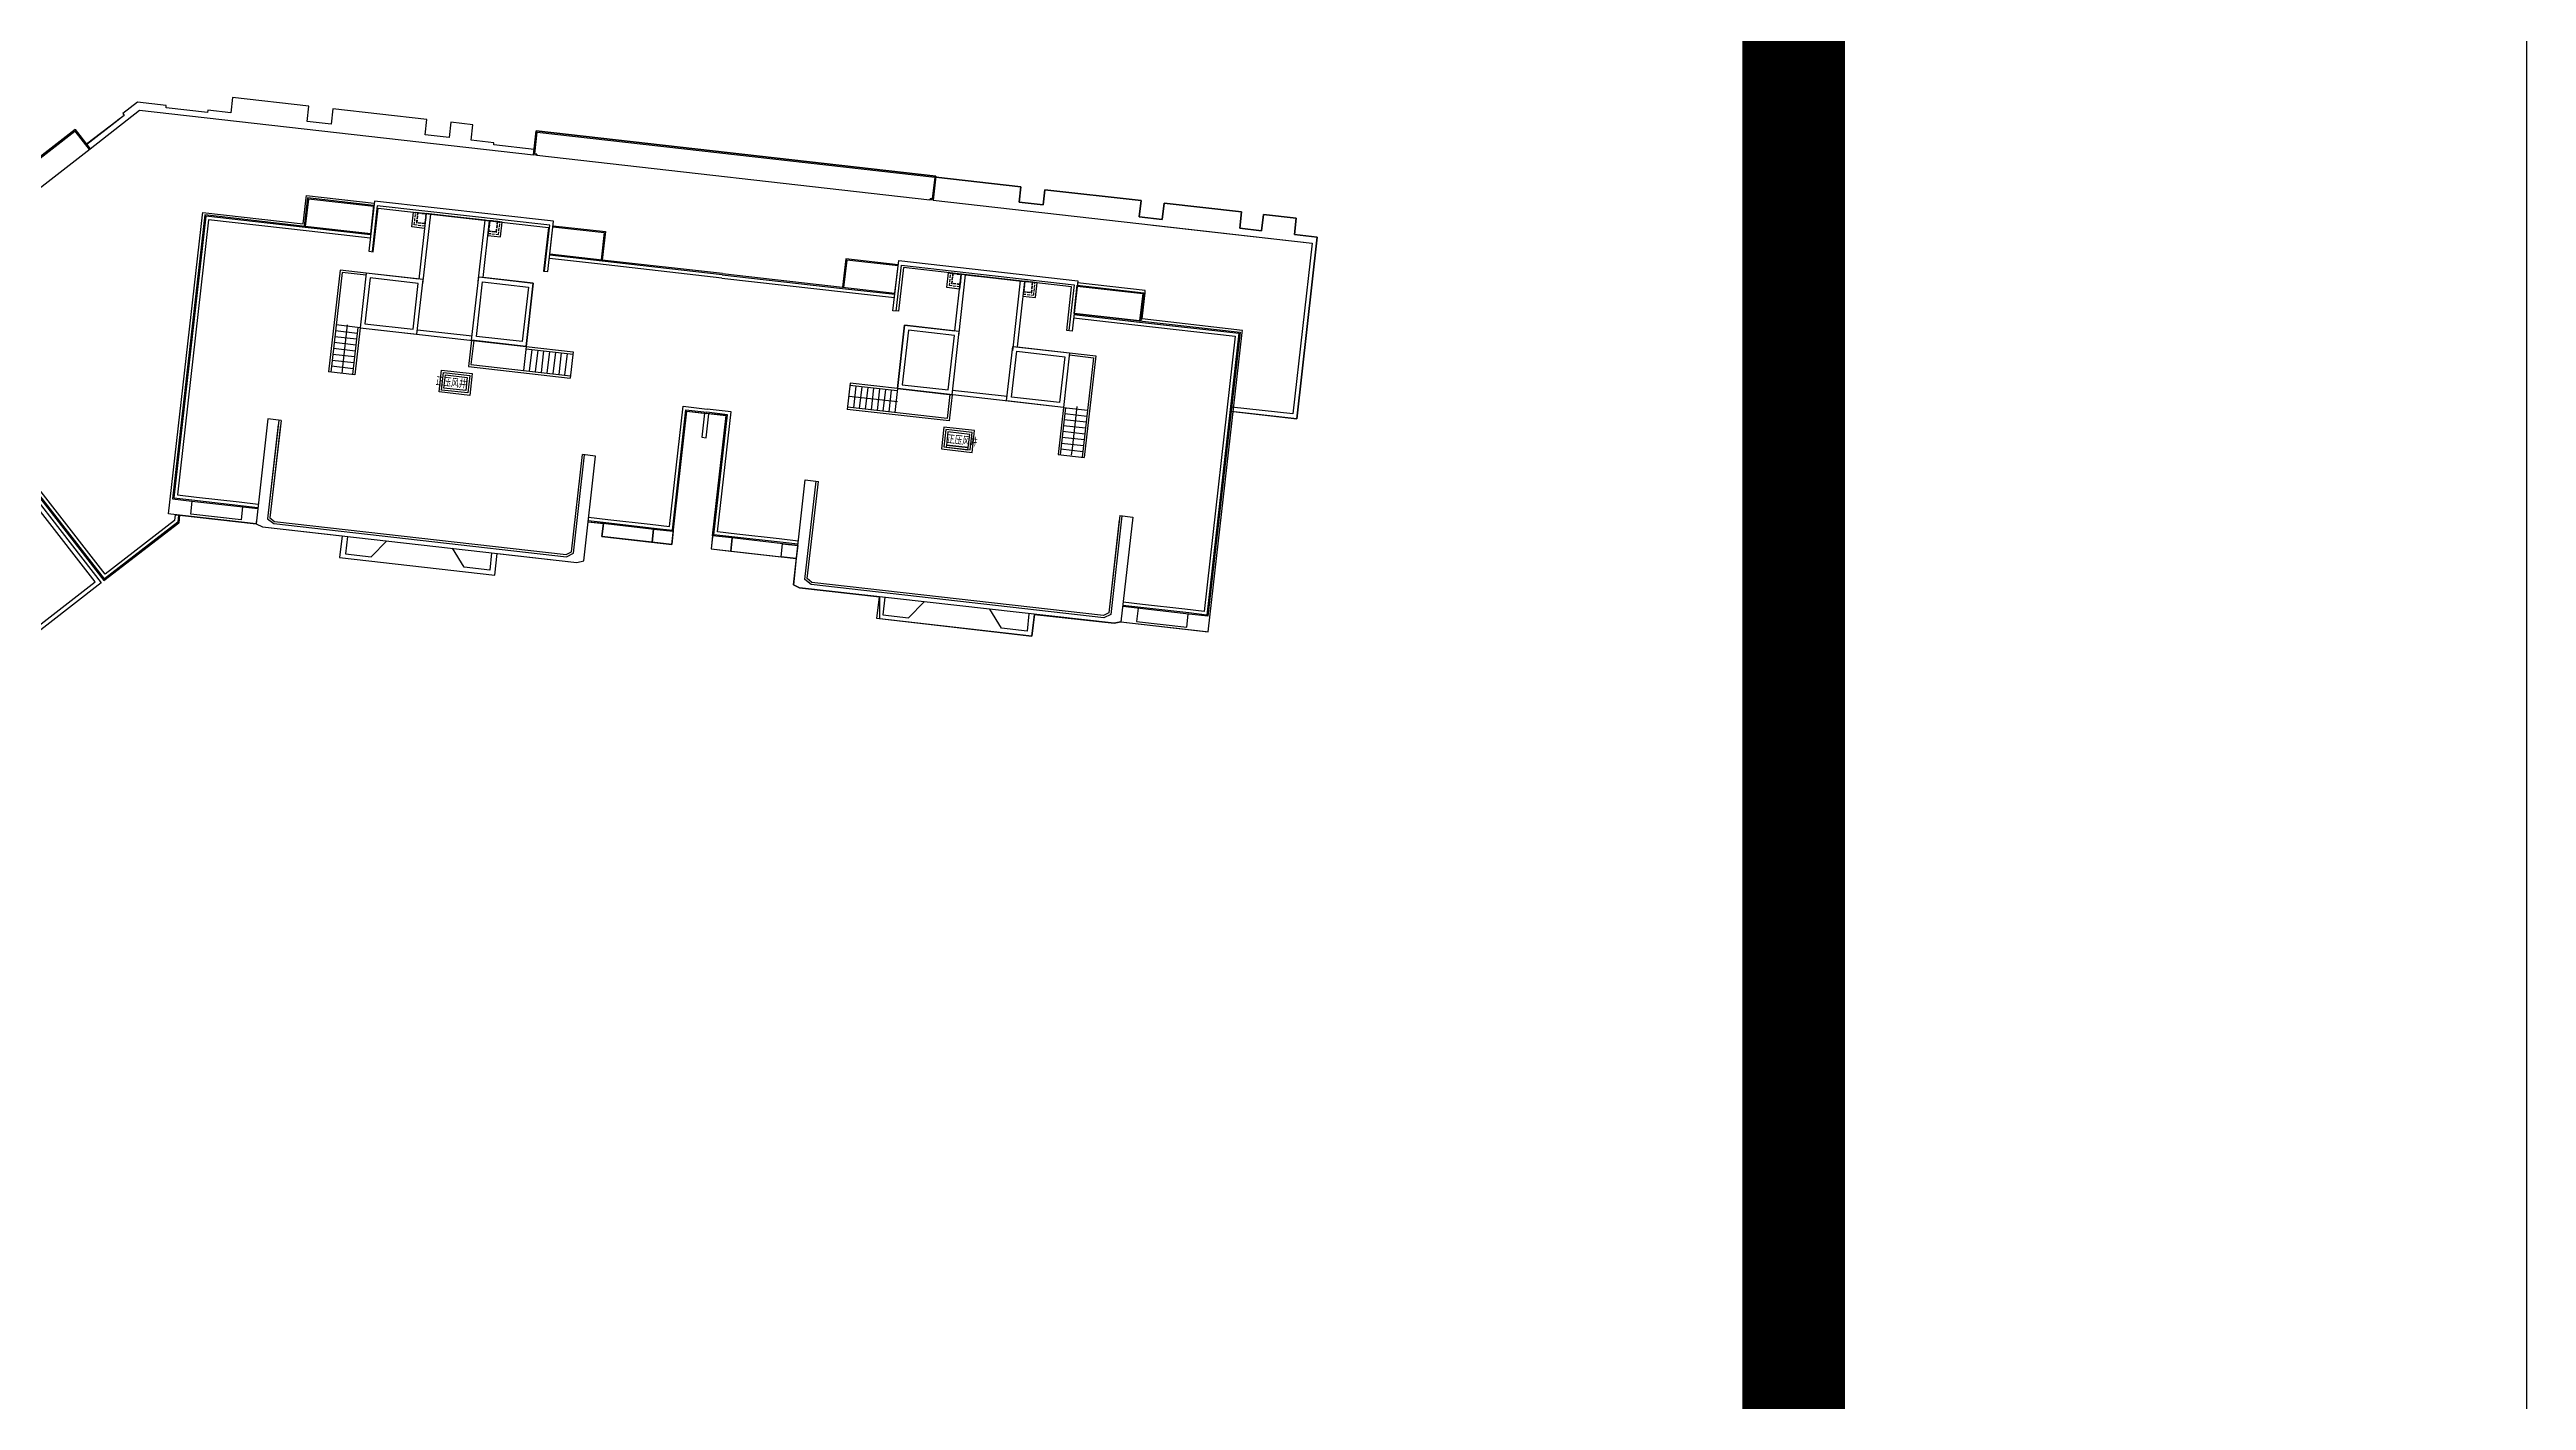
# Model space of a CAD drawing. Extents: x -59851 to 653804, y -249523 to 437614.
# Drawn here: x 648707 to 653777, y 407695 to 410461 of the extents above; entities that cross this region are included whole.
import ezdxf
from ezdxf.enums import TextEntityAlignment as Align

# ---------------------------------------------------------------- set-up
doc = ezdxf.new("R2010")
doc.units = 0
doc.header["$LTSCALE"] = 1000
doc.header["$MEASUREMENT"] = 0
doc.linetypes.add('2015G34小桃园地块总图20160503$0$DASH', pattern=[0.35, 0.25, -0.1])
for name, color, linetype in [('1#内审修改版_1_1_2236$0$LABEL_PM', 7, 'Continuous'), ('2015G34小桃园地块总图20160503$0$A-烟气道', 105, 'Continuous'), ('LABEL_FIXBOX_PM', 7, 'Continuous'), ('LABEL_TXT_PM', 1, 'Continuous')]:
    doc.layers.add(name, color=color, linetype=linetype)
doc.styles.add('2015G34小桃园地块总图20160503$0$Standard', font='gbenor.shx', dxfattribs={"bigfont": 'gbcbig.shx'})
doc.styles.add('LABEL_TXT_PM', font='pm_njadri_romans1.shx', dxfattribs={"width": 0.7, "bigfont": 'pm_njadri_hztxt.shx'})

# ---------------------------------------------------------------- blocks, each defined once
blk = doc.blocks.new('PMSheet_A1_20150113_5-3892016032414355901')
at = {"layer": 'LABEL_FIXBOX_PM'}
blk.add_lwpolyline([(0, 594), (841, 594), (841, 0), (0, 0)], close=True, dxfattribs=at)
at = {"layer": 'LABEL_FIXBOX_PM', "const_width": 1.4}
blk.add_lwpolyline([(831, 584), (25, 584), (25, 10), (831, 10)], close=True, dxfattribs=at)
at = {"layer": 'LABEL_TXT_PM', "style": 'LABEL_TXT_PM'}
for tag, height, width, p in [('修改图应说明理由', 4.5, 0.7, (788.353, 468.8)), ('出图章签名', 4.5, 0.7, (759.458, 338.088)), ('建设单位_U01', 4.5, 0.7, (800.9, 212.141)), ('建设单位', 4.5, 0.7, (800.9, 210.197)), ('建设单位_D01', 4.5, 0.7, (800.9, 207.403)), ('项目名称_U01', 4.5, 0.7, (800.9, 200.423)), ('项目名称', 4.5, 0.7, (800.9, 198.194)), ('项目名称_D01', 4.5, 0.7, (800.9, 195.297)), ('设计编号', 4.5, 0.6, (780.758, 187.897)), ('分项号', 4.5, 0.6, (820.258, 187.997)), ('项目经理签名', 4.5, 0.7, (810.177, 172.265)), ('项目经理', 4.5, 0.7, (780.258, 171.997)), ('审定签名', 4.5, 0.7, (810.177, 164.165)), ('审定', 4.5, 0.7, (780.258, 163.897)), ('审核签名', 4.5, 0.7, (810.177, 156.265)), ('审核', 4.5, 0.7, (780.258, 155.997)), ('项目负责签名', 4.5, 0.7, (810.177, 148.265)), ('项目负责', 4.5, 0.7, (780.258, 147.997)), ('专业负责签名', 4.5, 0.7, (810.177, 140.265)), ('专业负责', 4.5, 0.7, (780.258, 139.997)), ('校对签名', 4.5, 0.7, (810.177, 132.165)), ('校对', 4.5, 0.7, (780.258, 131.897)), ('设计签名', 4.5, 0.7, (810.177, 124.265)), ('设计', 4.5, 0.7, (780.258, 123.997)), ('绘制签名', 4.5, 0.7, (810.177, 116.165)), ('绘制', 4.5, 0.7, (780.258, 115.897)), ('方案_01签名', 4.5, 0.7, (810.177, 96.165)), ('方案_01', 4.5, 0.7, (780.258, 95.897)), ('方案_02签名', 4.5, 0.7, (810.177, 88.165)), ('方案_02', 4.5, 0.7, (780.258, 87.897)), ('方案_03', 4.5, 0.7, (780.286, 79.897)), ('方案_03签名', 4.5, 0.7, (810.205, 80.165)), ('方案_04签名', 4.5, 0.7, (810.177, 72.165)), ('方案_04', 4.5, 0.7, (780.258, 71.897)), ('图名_U02', 4.5, 0.7, (790.5, 60.2)), ('图名_U01', 4.5, 0.7, (790.5, 54.2)), ('图名', 4.5, 0.7, (790.5, 47.955)), ('图名_D01', 4.5, 0.7, (790.5, 42.4)), ('图名_D02', 4.5, 0.7, (790.5, 37)), ('图档号', 3.5, 0.7, (781.1, 20.953)), ('日期', 3.5, 0.7, (801.067, 20.953)), ('版本号', 3.5, 0.7, (820.267, 20.953)), ('图号', 3.5, 0.7, (760.967, 20.953))]:
    blk.add_attdef(tag, text='', height=height, dxfattribs=dict(at, width=width)).set_placement(p, align=Align.CENTER)
blk = doc.blocks.new('2015G34小桃园地块总图20160503$0$YQD')
at = {"layer": '2015G34小桃园地块总图20160503$0$A-烟气道'}
for points in [[(-148621, -260610), (-148621, -261290), (-149201, -261290), (-149201, -260610)], [(-145721, -260610), (-145721, -261290), (-145141, -261290), (-145141, -260610)], [(-124121, -260610), (-124121, -261290), (-124701, -261290), (-124701, -260610)], [(-121221, -260610), (-121221, -261290), (-120641, -261290), (-120641, -260610)]]:
    blk.add_lwpolyline(points, close=True, dxfattribs=at)
at = {"layer": '2015G34小桃园地块总图20160503$0$A-烟气道', "linetype": '2015G34小桃园地块总图20160503$0$DASH', "ltscale": 0.5}
for points in [[(-148621, -260610), (-148621, -261190), (-149101, -261190), (-149101, -260610)], [(-148621, -260610), (-148621, -261090), (-149001, -261090), (-149001, -260610)], [(-148636, -260625), (-148636, -261075), (-148986, -261075), (-148986, -260625)], [(-145721, -260610), (-145721, -261090), (-145341, -261090), (-145341, -260610)], [(-145721, -260610), (-145721, -261190), (-145241, -261190), (-145241, -260610)], [(-145706, -260625), (-145706, -261075), (-145356, -261075), (-145356, -260625)], [(-124121, -260610), (-124121, -261190), (-124601, -261190), (-124601, -260610)], [(-124121, -260610), (-124121, -261090), (-124501, -261090), (-124501, -260610)], [(-124136, -260625), (-124136, -261075), (-124486, -261075), (-124486, -260625)], [(-121221, -260610), (-121221, -261090), (-120841, -261090), (-120841, -260610)], [(-121221, -260610), (-121221, -261190), (-120741, -261190), (-120741, -260610)], [(-121206, -260625), (-121206, -261075), (-120856, -261075), (-120856, -260625)]]:
    blk.add_lwpolyline(points, close=True, dxfattribs=at)
blk = doc.blocks.new('1#内审修改版_1_1_2236$0$A$C00DD019C')
at = {"color": 0}
blk.add_line((9314.7, 7466.7), (9314.7, 0), dxfattribs=at)
at = {"extrusion": (0.000166392, 0.001468, 0.999999)}
for p, q in [((8296.1, 3930.3, -1.1), (8549.5, 3901.6, -1.1)), ((7004.9, 3858.8, -0.8), (6986.5, 3697, -0.5)), ((7046.5, 3854.1, -0.8), (7004.9, 3858.8, -0.8)), ((7007.9, 3854.9, -0.8), (6990, 3696.6, -0.5)), ((7046.1, 3850.6, -0.8), (7007.9, 3854.9, -0.8)), ((7030, 3739.6, -0.6), (6995.3, 3743.5, -0.6)), ((7031.1, 3748.9, -0.6), (6996.4, 3752.9, -0.6)), ((7032.1, 3758.3, -0.6), (6997.4, 3762.2, -0.6)), ((7036.7, 3767.3, -0.6), (6998.5, 3771.6, -0.6)), ((7033.2, 3767.7, -0.6), (7024.7, 3692.7, -0.5)), ((7036.7, 3767.3, -0.6), (7028.2, 3692.3, -0.5)), ((7213.7, 3747.2, -0.6), (7209, 3705.6, -0.6)), ((7217.2, 3746.8, -0.6), (7212.8, 3708.6, -0.6)), ((7025.8, 3702.1, -0.5), (6991.1, 3706, -0.5)), ((7026.8, 3711.5, -0.6), (6992.1, 3715.4, -0.6)), ((7027.9, 3720.8, -0.6), (6993.2, 3724.8, -0.6)), ((7029, 3730.2, -0.6), (6994.3, 3734.1, -0.6)), ((7209, 3705.6, -0.6), (7370.7, 3687.2, -0.6)), ((7212.8, 3708.6, -0.6), (7371.1, 3690.7, -0.6)), ((7300.5, 3737.4, -0.6), (7296.1, 3699.2, -0.6)), ((7300.1, 3733.9, -0.6), (7375, 3725.4, -0.6)), ((7300.5, 3737.4, -0.6), (7375.4, 3728.9, -0.6)), ((7309.4, 3732.8, -0.6), (7305.5, 3698.1, -0.6)), ((7318.8, 3731.8, -0.6), (7314.9, 3697.1, -0.6)), ((7328.2, 3730.7, -0.6), (7324.2, 3696, -0.6)), ((7337.6, 3729.7, -0.6), (7333.6, 3695, -0.6)), ((7346.9, 3728.6, -0.6), (7343, 3693.9, -0.6)), ((7356.3, 3727.5, -0.6), (7352.4, 3692.8, -0.6)), ((7365.7, 3726.5, -0.6), (7361.7, 3691.8, -0.6)), ((7375.4, 3728.9, -0.6), (7370.7, 3687.2, -0.6)), ((8163.7, 3723.9, -0.8), (8201.9, 3719.5, -0.8)), ((8164.1, 3727.3, -0.8), (8205.8, 3722.6, -0.8)), ((8201.9, 3719.5, -0.8), (8184, 3561.3, -0.5)), ((8205.8, 3722.6, -0.8), (8187.4, 3560.9, -0.5)), ((7028.2, 3692.3, -0.5), (6986.5, 3697, -0.5)), ((7815.5, 3679, -0.6), (7810.8, 3637.3, -0.6)), ((7890.1, 3667, -0.6), (7815.1, 3675.5, -0.6)), ((7890.5, 3670.5, -0.6), (7815.5, 3679, -0.6)), ((7824.5, 3674.4, -0.6), (7820.6, 3639.7, -0.6)), ((7833.9, 3673.4, -0.6), (7829.9, 3638.7, -0.6)), ((7843.2, 3672.3, -0.6), (7839.3, 3637.6, -0.6)), ((7852.6, 3671.3, -0.6), (7848.7, 3636.6, -0.6)), ((7862, 3670.2, -0.6), (7858.1, 3635.5, -0.6)), ((7871.4, 3669.1, -0.6), (7867.4, 3634.4, -0.6)), ((7880.7, 3668.1, -0.6), (7876.8, 3633.4, -0.6)), ((7890.5, 3670.5, -0.6), (7886.2, 3632.3, -0.6)), ((7973.8, 3661, -0.6), (7969.5, 3622.9, -0.6)), ((7977.3, 3660.6, -0.6), (7972.5, 3619, -0.6)), ((7972.5, 3619, -0.6), (7810.8, 3637.3, -0.6)), ((7969.5, 3622.9, -0.6), (7811.2, 3640.8, -0.6)), ((8154.3, 3640.6, -0.6), (8145.8, 3565.6, -0.5)), ((8157.7, 3640.2, -0.6), (8149.2, 3565.2, -0.5)), ((8154.3, 3640.6, -0.6), (8192.5, 3636.2, -0.6)), ((8155.6, 3621.4, -0.6), (8190.3, 3617.5, -0.6)), ((8156.7, 3630.8, -0.6), (8191.4, 3626.9, -0.6)), ((8151.4, 3584, -0.6), (8186.1, 3580, -0.6)), ((8152.4, 3593.3, -0.6), (8187.1, 3589.4, -0.6)), ((8153.5, 3602.7, -0.6), (8188.2, 3598.8, -0.6)), ((8154.6, 3612.1, -0.6), (8189.3, 3608.1, -0.6)), ((8145.8, 3565.6, -0.5), (8187.4, 3560.9, -0.5)), ((8150.3, 3574.6, -0.5), (8185, 3570.6, -0.5))]:
    blk.add_line(p, q, dxfattribs=at)
at = {"elevation": -0.7}
blk.add_lwpolyline([(8525, 3622.4), (8557.7, 3911.2), (8521.2, 3915.4), (8524.1, 3941.4), (8472, 3947.3), (8469.1, 3921.3), (8434.4, 3925.2), (8437.3, 3951.2), (8314.1, 3965.2), (8311.2, 3939.2), (8274.7, 3943.3), (8277.7, 3969.3), (8124.9, 3986.6), (8122.2, 3962.4), (8084, 3966.7), (8086.8, 3991), (7951.4, 4006.3), (7951.6, 4008.1), (7316.5, 4080.1), (7313.1, 4050.6), (7248.9, 4057.9), (7249.3, 4061.3), (7212.9, 4065.5), (7215.6, 4089.8), (7180.9, 4093.7), (7178.2, 4069.4), (7140, 4073.7), (7142.7, 4098), (6993.5, 4114.9), (6990.7, 4090.6), (6952.6, 4095), (6955.3, 4119.3), (6833.8, 4133), (6831.1, 4108.7), (6794.6, 4112.9), (6794.2, 4109.4), (6728.3, 4116.9), (6728.7, 4120.4), (6682.9, 4125.7), (6659.4, 4107.4), (6659.4, 4107.4), (6661.6, 4104.6), (6602.1, 4058.7), (6584, 4082), (6265.7, 3834.6), (6629.6, 3365.3), (6748.4, 3457.4), (6749.8, 3469.4), (6871.3, 3455.6), (6881.3, 3450.9), (7008, 3436.6), (7004, 3401.9), (7250.5, 3373.9), (7254.4, 3408.6), (7381.1, 3394.3), (7391.9, 3396.6), (7399, 3459), (7423.3, 3456.3), (7420.9, 3435.5), (7532, 3422.9), (7556, 3634.6), (7618.5, 3627.5), (7594.4, 3415.8), (7729.8, 3400.4), (7725.1, 3358.8), (7735.1, 3354.1), (7861.8, 3339.8), (7861.8, 3305.1), (8104.3, 3277.1), (8108.2, 3311.3), (8234.9, 3297.5), (8245.7, 3299.8), (8384.5, 3284), (8424.2, 3633.9)], close=True, dxfattribs=at)
at = {"extrusion": (0.000166392, 0.001468, 0.999999), "elevation": 6.1}
for points in [[(7313.1, 4050.6), (7248.9, 4057.8), (7249.3, 4061.3), (7212.9, 4065.5), (7215.6, 4089.7), (7180.9, 4093.7), (7178.2, 4069.4), (7140, 4073.7), (7142.7, 4098), (6993.5, 4114.9), (6990.7, 4090.6), (6952.6, 4095), (6955.3, 4119.3), (6833.8, 4133), (6831.1, 4108.7), (6794.6, 4112.9), (6794.2, 4109.4), (6728.3, 4116.9), (6728.7, 4120.3), (6682.9, 4125.7), (6659.4, 4107.4), (6661.6, 4104.6), (6651.9, 4097.1)], [(6652, 4097.2), (6602.2, 4058.6), (6603.2, 4057.3), (6603.2, 4057.3)], [(6607.6, 4051.7), (6686.3, 4112.8), (7312.1, 4041.9)], [(6265.7, 3834.6), (6584, 4082), (6607.6, 4051.7)], [(6748.1, 3469.6), (6748.1, 3469.6), (6746.8, 3458.3), (6630.5, 3368.2), (6268.1, 3834.3), (6583.6, 4079.6), (6606.2, 4050.6)], [(7319.1, 4041.1), (7319.1, 4041.1), (7312.1, 4041.9), (7316.5, 4080.1), (7951.6, 4008.1), (7947.3, 3969.9), (7940.4, 3970.7), (7940.4, 3970.7)], [(7317.3, 4041.3), (7317.5, 4043), (7314.1, 4043.4), (7318, 4078.1), (7949.7, 4006.5), (7945.8, 3971.8), (7942.3, 3972.2), (7942.1, 3970.5)], [(6742.9, 3470.1), (6741.8, 3461.1), (6631.4, 3375.6), (6294.8, 3808.6), (6607.6, 4051.7)], [(7317.3, 4041.3), (7942.1, 3970.5)], [(6871.7, 3459.1), (6871.3, 3455.6), (6735.9, 3470.9), (6732.4, 3471.3), (6786.4, 3946.8), (6786.7, 3950.3), (6946.4, 3932.2), (6946.4, 3932.2), (6951.1, 3973.8), (6951.5, 3977.3), (7059.1, 3965.1)], [(7951.2, 4004.6), (7951.4, 4006.3), (8086.8, 3991), (8084, 3966.7), (8122.2, 3962.3), (8124.9, 3986.6), (8277.7, 3969.3), (8274.7, 3943.3), (8311.2, 3939.2), (8314.1, 3965.2), (8437.3, 3951.2), (8434.4, 3925.2), (8469.1, 3921.3), (8472, 3947.3), (8524.1, 3941.4), (8521.2, 3915.4), (8557.6, 3911.2), (8525, 3622.4), (8420.8, 3634.3)], [(7612.4, 3853.2), (7421.5, 3874.8), (7421.5, 3874.8), (7338.2, 3884.3), (7344.1, 3936.3), (7059.5, 3968.6), (7053.6, 3916.5), (6949.5, 3928.3), (6949.5, 3928.3), (6789.8, 3946.4), (6738.7, 3495.2), (6769.2, 3491.8), (6769.2, 3491.8), (6874, 3479.9)], [(7053.6, 3916.5), (6949.5, 3928.3), (6949.5, 3928.3), (6789.8, 3946.4), (6738.7, 3495.2), (6769.2, 3491.8), (6769.2, 3491.8), (6874, 3479.9)], [(7053.4, 3914.8), (6949.3, 3926.6), (6791.4, 3944.5), (6740.6, 3496.8), (6769.4, 3493.5), (6874.2, 3481.6)], [(7053.4, 3914.8), (6949.3, 3926.6), (6791.4, 3944.5), (6740.6, 3496.8), (6769.4, 3493.5), (6874.2, 3481.6)], [(7052.8, 3909.6), (6955.6, 3920.6), (6955.6, 3920.6), (6796, 3938.7), (6746.4, 3501.4), (6776.9, 3497.9), (6776.9, 3497.9), (6844.3, 3490.3), (6844.3, 3490.3), (6874.8, 3486.8)], [(7052.8, 3909.6), (6955.6, 3920.6), (6955.6, 3920.6), (6796, 3938.7), (6746.4, 3501.4), (6776.9, 3497.9), (6776.9, 3497.9), (6844.3, 3490.3), (6844.3, 3490.3), (6874.8, 3486.8)], [(7129.8, 3844.6), (7129.8, 3844.6), (7046.5, 3854.1), (7036.7, 3767.3), (7300.5, 3737.4), (7311.9, 3838), (7232, 3847.1), (7242.3, 3937.3), (7141.6, 3948.7), (7129.8, 3844.6)], [(7329.9, 3857.1), (7338.1, 3930), (7063.9, 3961.1), (7055.7, 3888.2)], [(7224.3, 3840.9), (7235.3, 3938.1), (7148.6, 3947.9), (7136, 3836.9)], [(7947.3, 3969.9), (8549.5, 3901.6), (8518.7, 3630.2), (8421.5, 3641.2)], [(7343.1, 3927.6), (7424.7, 3918.4), (7419.8, 3875)], [(7343.3, 3929.4), (7426.6, 3919.9), (7421.5, 3874.8)], [(7611.6, 3846.2), (7413.8, 3868.7), (7413.8, 3868.7), (7337.4, 3877.3)], [(7612.2, 3851.4), (7612.2, 3851.4), (7421.3, 3873.1), (7338, 3882.5)], [(7612.4, 3853.2), (7803.3, 3831.5), (7803.3, 3831.5), (7886.6, 3822.1), (7892.5, 3874.1), (8177.1, 3841.9), (8171.2, 3789.8), (8275.3, 3778), (8275.3, 3778), (8435, 3759.9), (8383.8, 3308.7), (8353.3, 3312.2), (8353.3, 3312.2), (8248.5, 3324)], [(7891.7, 3867.2), (7808.4, 3876.6), (7803.3, 3831.5)], [(7891.5, 3865.5), (7809.9, 3874.7), (7805, 3831.3)], [(7888.6, 3793.7), (7896.9, 3866.6), (8171.1, 3835.5), (8162.8, 3762.6)], [(6742.9, 3470.1), (6749.8, 3469.4), (6748.4, 3457.4), (6630.2, 3365.8), (6265.7, 3834.6)], [(7611.6, 3846.2), (7809.4, 3823.8), (7809.4, 3823.8), (7885.8, 3815.1)], [(7612.2, 3851.4), (7803.1, 3829.8), (7886.4, 3820.3)], [(7612.4, 3853.2), (7803.3, 3831.5), (7803.3, 3831.5), (7886.6, 3822.1)], [(8080.8, 3736.8), (8080.8, 3736.8), (8164.1, 3727.3), (8154.3, 3640.6), (7890.5, 3670.5), (7901.9, 3771.1), (7981.7, 3762.1), (7992, 3852.3), (8092.6, 3840.9), (8080.8, 3736.8)], [(7987.9, 3754.3), (7987.9, 3754.3), (7998.9, 3851.5), (8085.7, 3841.7), (8073.1, 3730.6)], [(8246.1, 3303.2), (8245.7, 3299.8), (8381.1, 3284.4), (8384.5, 3284), (8438.4, 3759.5), (8438.8, 3763), (8279.2, 3781.1), (8279.2, 3781.1), (8283.9, 3822.7), (8284.3, 3826.2), (8176.7, 3838.4)], [(8170.4, 3782.9), (8267.6, 3771.8), (8267.6, 3771.8), (8427.2, 3753.7), (8377.7, 3316.4), (8347.1, 3319.9), (8347.1, 3319.9), (8279.8, 3327.5), (8279.8, 3327.5), (8249.2, 3331)], [(8171, 3788.1), (8275.1, 3776.3), (8433, 3758.4), (8382.3, 3310.6), (8353.5, 3313.9), (8248.7, 3325.8)], [(8171.2, 3789.8), (8275.3, 3778), (8275.3, 3778), (8435, 3759.9), (8383.8, 3308.7), (8353.3, 3312.2), (8353.3, 3312.2), (8248.5, 3324)], [(7016.1, 3771.9), (7008.5, 3705.1), (7007.4, 3694.7)], [(7127.7, 3764), (7214.5, 3754.2)], [(8064.8, 3657.7), (7978.1, 3667.6)], [(6911, 3619.8), (6890.2, 3622.2), (6871.3, 3455.6), (6881.3, 3450.9), (7381.1, 3394.3), (7391.9, 3396.6), (7410.8, 3563.2), (7390, 3565.5)], [(7399, 3459), (7422.6, 3456.4), (7422.6, 3456.4), (7503.8, 3447.1), (7503.8, 3447.1), (7534.3, 3443.7), (7556, 3634.6), (7587.2, 3631)], [(7399.2, 3460.8), (7422.8, 3458.1), (7504, 3448.9), (7532.8, 3445.6), (7554.4, 3636.5), (7587.4, 3632.8)], [(7399.8, 3466), (7430.3, 3462.5), (7430.3, 3462.5), (7497.6, 3454.9), (7497.6, 3454.9), (7528.2, 3451.4), (7549.8, 3642.3), (7588, 3638)], [(7583.7, 3631.4), (7579.4, 3593.3), (7586.4, 3592.5), (7590.7, 3630.6)], [(7732.2, 3421.3), (7708.6, 3423.9), (7708.6, 3423.9), (7627.4, 3433.1), (7627.4, 3433.1), (7596.8, 3436.6), (7618.5, 3627.5), (7587.2, 3631)], [(7732.4, 3423), (7708.8, 3425.7), (7627.5, 3434.9), (7598.7, 3438.1), (7620.4, 3629), (7587.4, 3632.8)], [(7733, 3428.2), (7702.4, 3431.7), (7702.4, 3431.7), (7635.1, 3439.3), (7635.1, 3439.3), (7604.5, 3442.8), (7626.2, 3633.7), (7588, 3638)], [(7890.4, 3649.4), (7823.6, 3657), (7813.2, 3658.1)], [(8175.5, 3642.2), (8168, 3575.3), (8166.8, 3564.9)], [(6907.5, 3620.2), (6889.7, 3463.4)], [(6906.7, 3613.3), (6889.7, 3463.4), (6899.4, 3455.9), (7364.5, 3403.2), (7375.7, 3408.9), (7393.4, 3565.1), (7393.4, 3565.1)], [(6911, 3619.8), (6893.4, 3465), (6900.8, 3459.3), (7363.9, 3406.8), (7372.5, 3411.2), (7390, 3565.5)], [(6910.2, 3612.9), (6893.4, 3465), (6900.8, 3459.3), (7363.9, 3406.8), (7372.5, 3411.2), (7390, 3565.5)], [(8243.8, 3468.7), (8264.6, 3466.3), (8245.7, 3299.8), (8234.9, 3297.5), (7735.1, 3354.1), (7725.1, 3358.8), (7744, 3525.4), (7764.8, 3523)], [(8247.2, 3468.3), (8229.5, 3311.5), (8218.3, 3306.4), (7753.2, 3359.1), (7743.6, 3367.2), (7761.3, 3523.4), (7761.3, 3523.4)], [(8243, 3461.8), (8226.2, 3313.9), (8217.7, 3310), (7754.7, 3362.5), (7747.3, 3368.7), (7764.8, 3523)], [(8243.8, 3468.7), (8226.2, 3313.9), (8217.7, 3310), (7754.7, 3362.5), (7747.3, 3368.7), (7764.8, 3523)], [(6849.7, 3482.6), (6847.4, 3461.8), (6767.5, 3470.9), (6769.9, 3491.7)], [(7008, 3436.6), (7004, 3401.9), (7250.5, 3373.9), (7254.4, 3408.6)], [(7016.7, 3435.6), (7013.5, 3407.8), (7054.3, 3403.2), (7079.1, 3428.5)], [(7503.1, 3447.2), (7500.7, 3426.4), (7420.9, 3435.5), (7423.3, 3456.3)], [(7628, 3433.1), (7625.7, 3412.2), (7705.5, 3403.2), (7707.9, 3424)], [(7245.7, 3409.6), (7242.6, 3381.9), (7201.8, 3386.5), (7183.3, 3416.7)], [(8108.2, 3311.8), (8104.3, 3277.1), (7857.9, 3305.1), (7861.8, 3339.8)], [(7870.5, 3338.8), (7867.3, 3311), (7908.1, 3306.4), (7932.9, 3331.7)], [(8099.5, 3312.8), (8096.4, 3285), (8055.6, 3289.7), (8037.1, 3319.9)], [(8272.8, 3321.3), (8270.4, 3300.5), (8350.2, 3291.4), (8352.6, 3312.2)]]:
    blk.add_lwpolyline(points, dxfattribs=at)
for points in [[(7058.7, 3961.6), (6952.9, 3973.6), (6947.7, 3928.5), (7046.7, 3917.3), (7053.6, 3916.5), (7054.8, 3926.9)], [(7058.5, 3959.9), (6954.4, 3971.7), (6949.5, 3928.3), (7053.6, 3916.5), (7053.6, 3916.5), (7054.8, 3926.9)], [(7335.1, 3856.5), (7344.1, 3936.3), (7059.5, 3968.6), (7050.5, 3888.8), (7057.4, 3888), (7065.3, 3957.4), (7336, 3926.7), (7328.1, 3857.3)], [(7883.4, 3794.3), (7892.5, 3874.1), (8177.1, 3841.9), (8168, 3762), (8159.4, 3763), (8167.2, 3832.4), (7900, 3862.7), (7892.1, 3793.3)], [(7036.7, 3767.3), (7126.9, 3757.1), (7136.8, 3843.8), (7046.5, 3854.1)], [(7044.4, 3773.4), (7120.8, 3764.8), (7129, 3837.7), (7052.7, 3846.3)], [(7225.1, 3847.9), (7311.9, 3838), (7300.5, 3737.4), (7213.7, 3747.2)], [(7231.3, 3840.1), (7304.1, 3831.9), (7294.3, 3745.1), (7221.4, 3753.4)], [(8176.3, 3834.9), (8282.2, 3822.9), (8277.1, 3777.8), (8178.1, 3789), (8171.2, 3789.8), (8172.4, 3800.2)], [(8176.1, 3833.2), (8280.2, 3821.4), (8275.3, 3778), (8171.2, 3789.8), (8171.2, 3789.8), (8171.2, 3789.8)], [(7988.7, 3761.3), (7901.9, 3771.1), (7890.5, 3670.5), (7977.3, 3660.6)], [(7980.9, 3755.1), (7908.1, 3763.4), (7898.2, 3676.6), (7971.1, 3668.4)], [(7166.1, 3699.9), (7214.7, 3694.4), (7210.8, 3659.7), (7162.2, 3665.2)], [(7166.1, 3699.9), (7214.7, 3694.4), (7210.8, 3659.7), (7162.2, 3665.2)], [(8154.3, 3640.6), (8064, 3650.8), (8073.9, 3737.6), (8164.1, 3727.3)], [(8148.1, 3648.3), (8071.8, 3657), (8080, 3729.8), (8156.4, 3721.2)], [(7169.2, 3696), (7210.9, 3691.3), (7207.7, 3663.5), (7166.1, 3668.2)], [(7169.2, 3696), (7210.9, 3691.3), (7207.7, 3663.5), (7166.1, 3668.2)], [(7172.3, 3692.1), (7207, 3688.2), (7204.6, 3667.4), (7169.9, 3671.3)], [(7172.3, 3692.1), (7207, 3688.2), (7204.6, 3667.4), (7169.9, 3671.3)], [(8013, 3603.9), (7964.4, 3609.4), (7960.5, 3574.7), (8009.1, 3569.1)], [(8013, 3603.9), (7964.4, 3609.4), (7960.5, 3574.7), (8009.1, 3569.1)], [(8009.1, 3600.8), (7967.5, 3605.5), (7964.3, 3577.7), (8006, 3573)], [(8009.1, 3600.8), (7967.5, 3605.5), (7964.3, 3577.7), (8006, 3573)], [(8005.3, 3597.7), (7970.6, 3601.6), (7968.2, 3580.8), (8002.9, 3576.9)], [(8005.3, 3597.7), (7970.6, 3601.6), (7968.2, 3580.8), (8002.9, 3576.9)], [(8002.5, 3573.4), (8002.9, 3576.9), (7968.2, 3580.8), (7967.8, 3577.3)], [(8002.5, 3573.4), (8002.9, 3576.9), (7968.2, 3580.8), (7967.8, 3577.3)], [(7503.1, 3447.2), (7534.3, 3443.7), (7532, 3422.9), (7500.7, 3426.4)], [(7594.4, 3415.8), (7625.7, 3412.2), (7628, 3433.1), (7596.8, 3436.6)], [(7707.9, 3424), (7732.2, 3421.3), (7729.8, 3400.4), (7705.5, 3403.2)]]:
    blk.add_lwpolyline(points, close=True, dxfattribs=at)
at = {"elevation": -0.5}
blk.add_lwpolyline([(6278.1, 3808.8), (6625, 3361.8), (6451.8, 3227.4)], dxfattribs=at)
at = {"extrusion": (0.000166393, 0.001468, 0.999999), "elevation": 4.9}
for points in [[(6264.4, 3234.5), (6383.6, 3327), (6453.3, 3237.2), (6615.7, 3363.2), (6279, 3796.3), (5859.5, 3470.1), (5001.9, 3567.4), (4931.5, 3814.6), (4514.7, 3696), (4459.3, 3207.1), (4598.1, 3191.3)], [(5259, 3578.7), (5685.9, 3530.4), (5685.5, 3526.8), (5827.8, 3510.7), (5824.9, 3484.8), (5856.6, 3481.2), (5873.2, 3494), (5857.1, 3514.7), (5945.3, 3583.3), (5961.4, 3562.6), (5991.7, 3586.2), (5975.7, 3606.9), (6076.3, 3685.1), (6090.8, 3663.2), (6122.7, 3688.1), (6106.7, 3708.7), (6236.3, 3809.5), (6252.3, 3788.8), (6278.1, 3808.8), (6625, 3361.8), (6452.1, 3227.3), (6382.4, 3317.2), (6268.7, 3229)]]:
    blk.add_lwpolyline(points, dxfattribs=at)
at = {"extrusion": (0.000166392, 0.001468, 0.999999), "xscale": 0.03493023612004024, "yscale": 0.03493023612004024, "zscale": 0.03493023612004024, "rotation": 353.5312564620024}
blk.add_blockref('2015G34小桃园地块总图20160503$0$YQD', (13325.5, 12409.1, 6.1), dxfattribs=at)
blk.add_blockref('2015G34小桃园地块总图20160503$0$YQD', (13325.5, 12409.1, 6.1), dxfattribs=at)
blk.add_blockref('2015G34小桃园地块总图20160503$0$YQD', (13325.5, 12409.1, 6.1), dxfattribs=at)
blk.add_blockref('2015G34小桃园地块总图20160503$0$YQD', (13325.5, 12409.1, 6.1), dxfattribs=at)
at = {"extrusion": (0.000166392, 0.001468, 0.999999), "char_height": 12.23, "width": 55098.09, "text_direction": (0.993633, -0.112661, 0), "style": '2015G34小桃园地块总图20160503$0$Standard'}
for insert, attachment_point in [((7206.4, 3682.6, -0.5), 3), ((7206.4, 3682.6, -0.5), 3), ((7969.9, 3596, -0.5), 1), ((7969.9, 3596, -0.5), 1)]:
    blk.add_mtext('正压风井', dxfattribs=dict(at, insert=insert, attachment_point=attachment_point))

msp = doc.modelspace()

# ---------------------------------------------------------------- block references
at = {"xscale": 150, "yscale": 150, "zscale": 150}
msp.add_blockref('PMSheet_A1_20150113_5-3892016032414355901', (527627.5, 348488), dxfattribs=at)
at = {"layer": '1#内审修改版_1_1_2236$0$LABEL_PM', "xscale": 1.288282158900984, "yscale": 1.288282158900984, "zscale": 1.288282158911109}
msp.add_blockref('1#内审修改版_1_1_2236$0$A$C00DD019C', (640277.5, 405038), dxfattribs=at)

doc.saveas('drawing.dxf')
